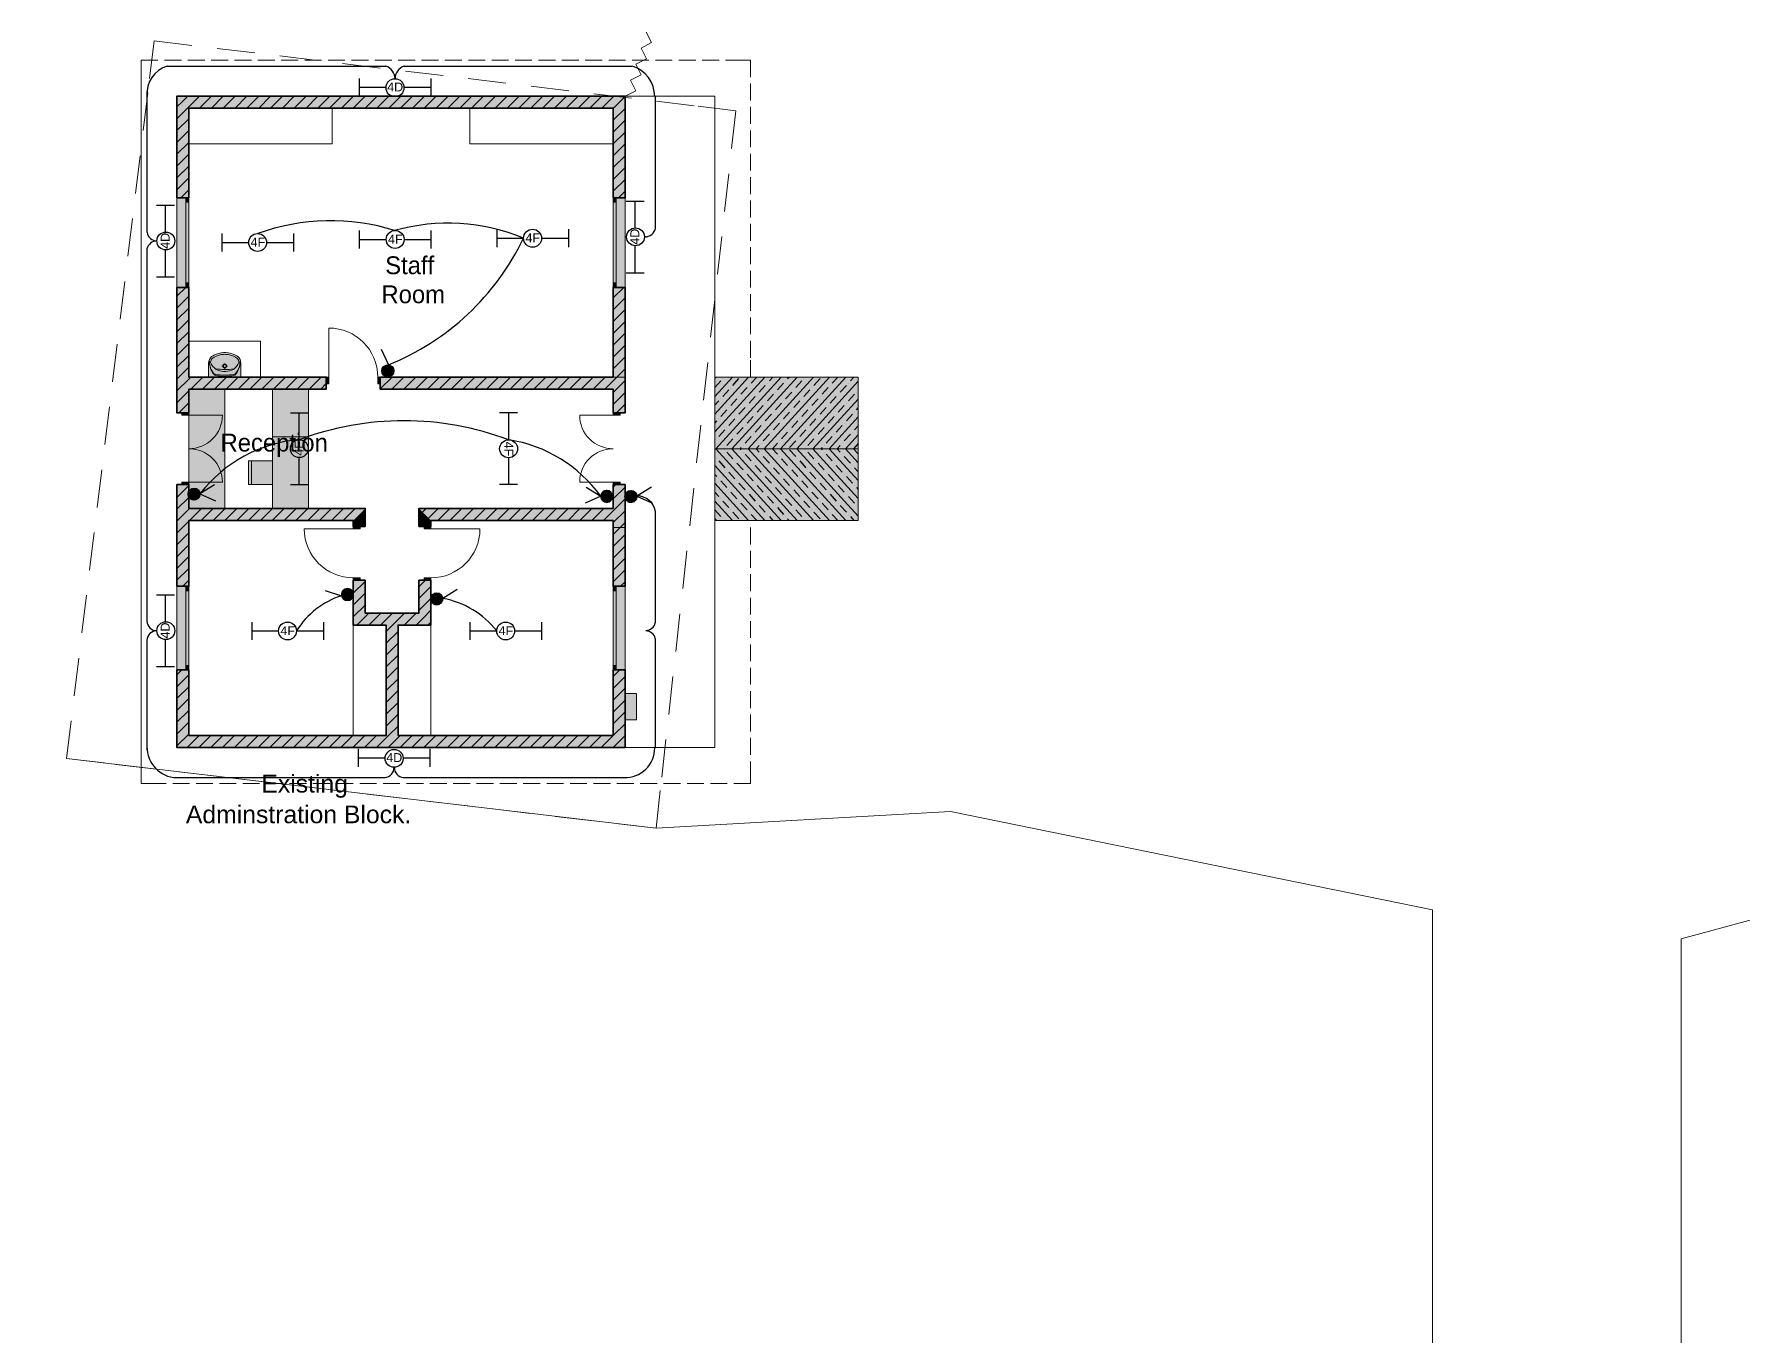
# Model space of a CAD drawing. Header units: millimetres. Extents: x -434067 to 834715, y -524312 to 693139.
# Drawn here: x 166384 to 194972, y 62244 to 84019 of the extents above; entities that cross this region are included whole.
import ezdxf

# ---------------------------------------------------------------- set-up
doc = ezdxf.new("R2010")
doc.units = ezdxf.units.MM
doc.layers.get('0').update_dxf_attribs({"color": 120})
doc.layers.add('lights', color=1, linetype='Continuous')
doc.layers.add('PDF_2D Drafting - General', color=7, linetype='Continuous')
doc.layers.add('PDF_Interior$-$Furniture$', color=7, linetype='Continuous', true_color=0x6a6a6a)
doc.layers.add('PDF_Structural - Bearing', color=7, linetype='Continuous', true_color=0xffffff)
doc.styles.add('PDF Agency FB', font='AGENCYR.TTF')
doc.styles.add('PDF Arial-BoldMT', font='arial.ttf')
doc.styles.get("Standard").update_dxf_attribs({"font": 'arial.ttf'})

# ---------------------------------------------------------------- blocks, each defined once
blk = doc.blocks.new('4feet')
at = {"layer": 'lights'}
for p, q in [((-599, 151), (-599, -149)), ((-599, 1), (-149, 1)), ((151, 1), (601, 1)), ((601, 151), (601, -149))]:
    blk.add_line(p, q, dxfattribs=at)
blk.add_circle((1, 1), 150, dxfattribs=at)
at = {"layer": 'lights', "insert": (-118, 81), "char_height": 150, "attachment_point": 1}
blk.add_mtext_dynamic_manual_height_columns('4F', width=300, gutter_width=12.5, heights=[0], dxfattribs=at)
blk = doc.blocks.new('4security')
at = {"layer": 'lights'}
for p, q in [((-601, 157), (-601, -143)), ((-601, 7), (-150, 7)), ((150, 7), (600, 7)), ((600, 157), (600, -143))]:
    blk.add_line(p, q, dxfattribs=at)
blk.add_circle((0, 0), 150, dxfattribs=at)
at = {"layer": 'lights', "insert": (-131, 87), "char_height": 150, "attachment_point": 1}
blk.add_mtext_dynamic_manual_height_columns('4D', width=150, gutter_width=12.5, heights=[0], dxfattribs=at)
blk = doc.blocks.new('4sec')
at = {"layer": 'lights'}
blk.add_blockref('4security', (8, -3), dxfattribs=at)
blk = doc.blocks.new('1G1W')
h = blk.add_hatch()
h.set_pattern_fill('ANGLE', color=256)
h.set_pattern_definition([(0, (-2135.7975, -2014.7485), (0, 6.985), [5.08, -1.905]), (90, (-2135.7975, -2014.7485), (-6.985, 4e-16), [5.08, -1.905])])
h.paths.add_polyline_path([(100, 0, 1), (-100, 0, 1)])
blk.add_line((-154, 344), (-4, 100))
blk.add_circle((0, 0), 100)
blk = doc.blocks.new('IG2W')
h = blk.add_hatch()
h.set_pattern_fill('ANGLE', color=256)
h.set_pattern_definition([(0, (-684743.957, -701055.27), (0, 6.985), [5.08, -1.905]), (90, (-684743.957, -701055.27), (-6.985, 4e-16), [5.08, -1.905])])
h.paths.add_polyline_path([(-100, 0, 1), (100, 0, 1)])
for p, q in [((-154, 344), (-4, 100)), ((-4, 100), (114, 359))]:
    blk.add_line(p, q)
blk.add_circle((0, 0), 100)

msp = doc.modelspace()

# ---------------------------------------------------------------- hatches: boundary and pattern name
at = {"layer": 'PDF_Interior$-$Furniture$', "true_color": 0xffffff, "transparency": 33554559}
msp.add_hatch(color=7, dxfattribs=at).paths.add_polyline_path([(169302, 78512), (169302, 78283), (169842, 78283), (169842, 78512), (169842, 78528), (169840, 78544), (169836, 78560), (169830, 78575), (169822, 78589), (169813, 78602), (169803, 78614), (169791, 78625), (169773, 78637), (169755, 78648), (169735, 78657), (169716, 78665), (169696, 78672), (169675, 78678), (169654, 78683), (169633, 78688), (169612, 78690), (169591, 78693), (169572, 78694), (169553, 78693), (169532, 78691), (169511, 78688), (169490, 78683), (169469, 78678), (169451, 78673), (169428, 78665), (169409, 78657), (169389, 78648), (169371, 78637), (169353, 78625), (169341, 78614), (169331, 78602), (169322, 78589), (169314, 78575), (169308, 78560), (169304, 78544), (169302, 78528), (169302, 78520)])
at = {"layer": 'PDF_Structural - Bearing', "transparency": 33554559}
for color, points in [(7, [(168772, 82983), (168972, 82783), (168972, 81283), (168922, 81283), (168772, 81283)]), (7, [(176071, 82783), (176271, 82983), (176271, 81283), (176121, 81283), (176071, 81283)]), (256, [(168972, 81283), (168972, 79783), (168922, 79783), (168772, 79783), (168772, 81283), (168922, 81283)]), (256, [(176071, 81283), (176121, 81283), (176271, 81283), (176271, 79783), (176121, 79783), (176071, 79783)]), (7, [(168772, 79783), (168922, 79783), (168972, 79783), (168972, 77684), (168857, 77684), (168772, 77684)]), (7, [(176121, 79783), (176271, 79783), (176271, 77684), (176186, 77684), (176071, 77684), (176071, 79783)]), (7, [(168972, 78283), (171272, 78283), (171272, 78169), (171272, 78083), (168972, 78083)]), (7, [(172172, 78169), (172172, 78283), (176071, 78283), (176071, 78083), (172172, 78083)]), (7, [(168772, 74784), (168772, 76484), (168857, 76484), (168972, 76484), (168972, 74784), (168922, 74784)]), (7, [(176071, 74784), (176071, 76484), (176186, 76484), (176271, 76484), (176271, 74784), (176121, 74784)]), (7, [(171922, 76084), (171922, 75784), (171837, 75784), (171722, 75784), (171722, 75884)]), (7, [(173022, 75884), (173022, 75783), (172907, 75783), (172822, 75783), (172822, 76084)]), (256, [(168972, 74784), (168972, 73384), (168922, 73384), (168772, 73384), (168772, 74784), (168922, 74784)]), (7, [(171837, 74884), (171922, 74884), (171922, 74334), (171722, 74134), (171722, 74884)]), (7, [(172822, 74334), (172822, 74883), (172907, 74883), (173022, 74883), (173022, 74134)]), (256, [(176071, 74784), (176121, 74784), (176271, 74784), (176271, 73384), (176121, 73384), (176071, 73384)]), (7, [(168922, 73384), (168972, 73384), (168972, 72284), (168772, 72084), (168772, 73384)]), (7, [(176071, 72284), (176071, 73384), (176121, 73384), (176271, 73384), (176271, 72084)])]:
    msp.add_hatch(color=color, dxfattribs=at).paths.add_polyline_path(points)

# ---------------------------------------------------------------- linework, layer by layer
at = {"layer": 'lights'}
for p, q in [((168610, 83485), (172270, 83485)), ((172572, 83485), (176386, 83485)), ((168271, 83061), (168271, 80704)), ((176777, 80761), (176777, 82983)), ((168271, 80426), (168271, 74183)), ((176777, 74171), (176777, 76046)), ((168271, 73894), (168271, 72045)), ((176777, 72084), (176777, 73909)), ((168271, 71742), (168271, 71742)), ((168714, 71582), (172258, 71582)), ((172558, 71582), (176285, 71582)), ((176777, 70736), (176777, 70736))]:
    msp.add_line(p, q, dxfattribs=at)
for centre, radius, start, end in [((168753, 83023), 483, 107.153, 184.0091), ((172196, 83272), 225, 360, 70.9306), ((172646, 83272), 225, 109.0694, 180), ((176235, 82975), 532, 360, 73.4197), ((168439, 80729), 169, 188.396, 269.4782), ((171345, 77325), 3573, 72.5714, 109.9371), ((173305, 77511), 3345, 67.7203, 105.4257), ((176596, 80816), 189, 270, 348.6548), ((176596, 80439), 189, 74.9283, 90), ((168441, 80385), 175, 91.2318, 166.4994), ((170706, 82467), 4292, 291.9407, 334.3033), ((172568, 72580), 4972, 69.3393, 110.5848), ((171018, 74896), 2348, 94.842, 142.2377), ((173966, 74921), 2339, 35.8079, 81.2229), ((176472, 75983), 311, 9.3132, 90), ((171943, 73317), 1372, 107.6669, 148.4264), ((172955, 73114), 1488, 38.2663, 79.7066), ((168439, 74209), 171, 182.9393, 270), ((176616, 74207), 164, 271.2572, 347.4271), ((168439, 73868), 171, 90, 177.0607), ((176616, 73873), 164, 12.5565, 88.7857), ((168801, 72108), 533, 175.7971, 260.5314), ((176271, 72077), 495, 268.4227, 360), ((172231, 71755), 175, 276.6015, 360), ((172584, 71755), 175, 180, 263.3985)]:
    msp.add_arc(centre, radius, start, end, dxfattribs=at)
at = {"layer": 'PDF_2D Drafting - General', "color": 6, "lineweight": 20}
msp.add_lwpolyline([(176271, 82983), (176449, 83073), (176360, 83251), (176538, 83341), (176448, 83519), (176627, 83609), (176537, 83787), (176715, 83877), (176625, 84055)], dxfattribs=at)
at = {"layer": 'PDF_2D Drafting - General', "color": 20, "lineweight": 20, "true_color": 0xfd4435}
for points in [[(168316, 83276), (168393, 83907), (169024, 83831)], [(169444, 83780), (170074, 83704)], [(170494, 83654), (171125, 83578)], [(171545, 83527), (172175, 83452)], [(172596, 83401), (173226, 83325)], [(173646, 83275), (174277, 83199)], [(168210, 82405), (168287, 83036)], [(174697, 83148), (175327, 83072)], [(175748, 83022), (176378, 82946)], [(176798, 82896), (177429, 82820)], [(177492, 82812), (178123, 82736), (178053, 82105)], [(168081, 81355), (168158, 81985)], [(178006, 81685), (177936, 81053)], [(167953, 80305), (168030, 80935)], [(177889, 80633), (177819, 80002)], [(167825, 79254), (167902, 79884)], [(177772, 79581), (177702, 78950)], [(167696, 78204), (167773, 78834)], [(177655, 78529), (177585, 77898)], [(167568, 77153), (167645, 77783)], [(177539, 77477), (177468, 76847)], [(167440, 76103), (167517, 76733)], [(177422, 76426), (177352, 75795)], [(167311, 75053), (167388, 75683)], [(177305, 75374), (177235, 74743)], [(167183, 74002), (167260, 74632)], [(177188, 74322), (177118, 73691)], [(167055, 72952), (167132, 73582)], [(177071, 73271), (177001, 72639)], [(167557, 71827), (166926, 71901), (167003, 72531)], [(176954, 72219), (176884, 71588)], [(168382, 71729), (167752, 71804)], [(169433, 71605), (168802, 71679)], [(170484, 71481), (169853, 71555)], [(171535, 71356), (170904, 71431)], [(172586, 71232), (171955, 71306)], [(176860, 71366), (176789, 70735), (176159, 70809)], [(173637, 71108), (173006, 71182)], [(174688, 70983), (174057, 71058)], [(175738, 70859), (175108, 70933)]]:
    msp.add_lwpolyline(points, dxfattribs=at)
at = {"layer": 'PDF_2D Drafting - General', "color": 8, "lineweight": 15, "true_color": 0x7f7f7f}
for points in [[(168592, 71484), (168454, 71484), (168172, 71484), (168172, 83583), (168454, 83583)], [(168563, 83583), (168846, 83583)], [(168955, 83583), (169237, 83583)], [(169346, 83583), (169628, 83583)], [(169737, 83583), (170019, 83583)], [(170128, 83583), (170410, 83583)], [(170519, 83583), (170801, 83583)], [(170910, 83583), (171193, 83583)], [(171302, 83583), (171584, 83583)], [(171693, 83583), (171975, 83583)], [(172084, 83583), (172366, 83583)], [(172475, 83583), (172757, 83583)], [(172866, 83583), (173149, 83583)], [(173257, 83583), (173540, 83583)], [(173649, 83583), (173931, 83583)], [(174040, 83583), (174322, 83583)], [(174431, 83583), (174713, 83583)], [(174822, 83583), (175104, 83583)], [(175213, 83583), (175496, 83583)], [(175605, 83583), (175887, 83583)], [(175996, 83583), (176278, 83583)], [(176387, 83583), (176669, 83583)], [(176778, 83583), (177060, 83583)], [(177169, 83583), (177452, 83583)], [(177560, 83583), (177843, 83583)], [(177952, 83583), (178089, 83583), (178371, 83583), (178371, 83301)], [(176271, 82983), (177771, 82983), (177771, 72084), (176271, 72084)], [(178371, 83192), (178371, 82910)], [(168972, 82183), (171372, 82183), (171372, 82783)], [(176071, 82183), (173672, 82183), (173672, 82783)], [(178371, 82801), (178371, 82518)], [(178371, 82409), (178371, 82127)], [(178371, 82018), (178371, 81736)], [(178371, 81627), (178371, 81345)], [(178371, 81236), (178371, 80954)], [(178371, 80845), (178371, 80563)], [(178371, 80453), (178371, 80171)], [(178371, 80062), (178371, 79780)], [(178371, 79671), (178371, 79389)], [(178371, 79280), (178371, 78998)], [(168972, 78285), (168972, 78885), (170172, 78885), (170172, 78285)], [(178371, 78889), (178371, 78607)], [(178371, 78566), (178371, 78283)], [(176071, 78283), (176271, 78283)], [(177771, 75884), (180171, 75884), (180171, 77084), (177771, 77084)], [(176071, 75766), (176271, 75766)], [(178371, 75766), (178371, 75484)], [(178371, 75375), (178371, 75092)], [(178371, 74983), (178371, 74701)], [(178371, 74592), (178371, 74310)], [(171722, 74134), (171722, 72284)], [(173022, 74134), (173022, 72284)], [(178371, 74201), (178371, 73919)], [(178371, 73810), (178371, 73528)], [(178371, 73419), (178371, 73137)], [(176271, 72988), (176459, 72988), (176459, 72551), (176271, 72551)], [(178371, 73028), (178371, 72745)], [(178371, 72636), (178371, 72354)], [(178371, 72245), (178371, 71963)], [(189781, 45424), (189781, 69372), (181718, 71013), (176789, 70735), (166926, 71901)], [(178371, 71854), (178371, 71767), (178371, 71484), (178089, 71484)], [(168983, 71484), (168701, 71484)], [(169374, 71484), (169092, 71484)], [(169765, 71484), (169483, 71484)], [(170156, 71484), (169874, 71484)], [(170547, 71484), (170265, 71484)], [(170939, 71484), (170656, 71484)], [(171330, 71484), (171048, 71484)], [(171721, 71484), (171439, 71484)], [(172112, 71484), (171830, 71484)], [(172503, 71484), (172221, 71484)], [(172895, 71484), (172612, 71484)], [(173286, 71484), (173004, 71484)], [(173677, 71484), (173395, 71484)], [(174068, 71484), (173786, 71484)], [(174459, 71484), (174177, 71484)], [(174850, 71484), (174568, 71484)], [(175242, 71484), (174959, 71484)], [(175633, 71484), (175351, 71484)], [(176024, 71484), (175742, 71484)], [(176415, 71484), (176133, 71484)], [(176806, 71484), (176524, 71484)], [(177198, 71484), (176915, 71484)], [(177589, 71484), (177307, 71484)], [(177980, 71484), (177698, 71484)], [(140718, 41467), (141675, 41467), (140718, 41467), (187917, 41467), (142510, 41467), (187917, 41467), (189781, 45424), (193940, 45424), (194944, 41467), (243979, 41467), (194944, 41467), (193940, 45424), (189781, 45424), (187917, 41467), (189781, 45424), (193940, 45424), (193940, 68887), (199602, 70417), (207805, 70000)]]:
    msp.add_lwpolyline(points, dxfattribs=at)
at = {"layer": 'PDF_2D Drafting - General', "lineweight": 25}
for points in [[(177771, 77364), (178609, 78283)], [(177771, 77662), (178338, 78283)], [(177771, 77960), (178066, 78283)], [(177771, 78257), (177795, 78283)], [(177771, 78108), (177871, 78219)], [(178880, 78283), (177787, 77084), (178880, 75884)], [(177905, 78256), (177905, 78256)], [(177905, 77958), (178007, 78070)], [(178041, 78107), (178041, 78107)], [(179151, 78283), (178058, 77084), (179151, 75884)], [(178075, 78144), (178176, 78256)], [(178210, 77995), (178312, 78107)], [(179422, 78283), (178329, 77084), (179422, 75884)], [(178346, 78144), (178346, 78144)], [(178380, 78181), (178473, 78283)], [(178515, 78032), (178617, 78144)], [(179693, 78283), (178600, 77084), (179693, 75884)], [(178651, 78181), (178651, 78181)], [(178685, 78219), (178744, 78283)], [(178821, 78070), (178922, 78181)], [(179965, 78283), (178872, 77084), (179965, 75884)], [(178956, 78219), (178956, 78219)], [(178990, 78256), (179015, 78283)], [(179092, 78070), (179092, 78070)], [(179126, 78107), (179227, 78219)], [(180171, 78212), (179143, 77084), (180171, 75955)], [(179261, 78256), (179261, 78256)], [(179261, 77958), (179363, 78070)], [(179397, 78107), (179397, 78107)], [(179431, 78144), (179533, 78256)], [(179566, 77995), (179668, 78107)], [(179702, 78144), (179702, 78144)], [(179736, 78181), (179829, 78283)], [(179872, 78032), (179973, 78144)], [(180007, 78181), (180007, 78181)], [(180041, 78219), (180100, 78283)], [(177771, 77811), (177838, 77883)], [(177871, 77921), (177871, 77921)], [(178007, 77772), (178007, 77772)], [(178041, 77809), (178143, 77921)], [(178176, 77958), (178176, 77958)], [(178176, 77660), (178278, 77772)], [(178312, 77809), (178312, 77809)], [(178346, 77846), (178448, 77958)], [(178482, 77995), (178482, 77995)], [(178482, 77697), (178583, 77809)], [(178617, 77846), (178617, 77846)], [(178651, 77883), (178753, 77995)], [(178787, 78032), (178787, 78032)], [(178787, 77735), (178888, 77846)], [(178922, 77883), (178922, 77883)], [(178956, 77921), (179058, 78032)], [(179092, 77772), (179193, 77883)], [(179227, 77921), (179227, 77921)], [(179363, 77772), (179363, 77772)], [(179397, 77809), (179499, 77921)], [(180171, 77915), (179414, 77084), (180171, 76253)], [(179533, 77958), (179533, 77958)], [(179533, 77660), (179634, 77772)], [(179668, 77809), (179668, 77809)], [(179702, 77846), (179804, 77958)], [(179838, 77995), (179838, 77995)], [(179838, 77697), (179939, 77809)], [(179973, 77846), (179973, 77846)], [(180007, 77883), (180109, 77995)], [(180143, 78032), (180143, 78032)], [(180143, 77735), (180171, 77766)], [(177771, 77513), (177804, 77549)], [(177838, 77586), (177838, 77586)], [(177871, 77623), (177973, 77735)], [(178007, 77474), (178109, 77586)], [(178143, 77623), (178143, 77623)], [(178312, 77511), (178414, 77623)], [(178448, 77660), (178448, 77660)], [(178583, 77511), (178583, 77511)], [(178617, 77549), (178719, 77660)], [(178753, 77697), (178753, 77697)], [(178753, 77400), (178854, 77511)], [(178888, 77549), (178888, 77549)], [(178922, 77586), (179024, 77697)], [(179058, 77735), (179058, 77735)], [(179058, 77437), (179160, 77549)], [(179193, 77586), (179193, 77586)], [(179227, 77623), (179329, 77735)], [(179363, 77474), (179465, 77586)], [(179499, 77623), (179499, 77623)], [(179668, 77511), (179770, 77623)], [(180171, 77617), (179685, 77084), (180171, 76550)], [(179804, 77660), (179804, 77660)], [(179939, 77511), (179939, 77511)], [(179973, 77549), (180075, 77660)], [(180109, 77697), (180109, 77697)], [(177804, 77251), (177804, 77251)], [(177838, 77288), (177939, 77400)], [(177973, 77437), (177973, 77437)], [(177973, 77139), (178075, 77251)], [(178109, 77288), (178109, 77288)], [(178143, 77325), (178244, 77437)], [(178278, 77474), (178278, 77474)], [(178278, 77176), (178380, 77288)], [(178414, 77325), (178414, 77325)], [(178448, 77363), (178549, 77474)], [(178583, 77214), (178685, 77325)], [(178719, 77363), (178719, 77363)], [(178854, 77214), (178854, 77214)], [(178888, 77251), (178990, 77363)], [(179024, 77400), (179024, 77400)], [(179024, 77102), (179126, 77214)], [(179160, 77251), (179160, 77251)], [(179193, 77288), (179295, 77400)], [(179329, 77437), (179329, 77437)], [(179329, 77139), (179431, 77251)], [(179465, 77288), (179465, 77288)], [(179499, 77325), (179600, 77437)], [(179634, 77474), (179634, 77474)], [(179634, 77176), (179736, 77288)], [(179770, 77325), (179770, 77325)], [(179804, 77363), (179905, 77474)], [(179939, 77214), (180041, 77325)], [(180171, 77319), (179957, 77084), (180171, 76848)], [(180075, 77363), (180075, 77363)], [(180109, 77400), (180171, 77468)], [(177804, 76916), (177804, 76916)], [(177939, 77102), (177939, 77102)], [(177939, 77065), (177939, 77065)], [(177973, 77028), (178075, 76916)], [(178210, 77102), (178194, 77084), (178210, 77065)], [(178244, 77139), (178244, 77139)], [(178244, 77028), (178244, 77028)], [(178278, 76991), (178380, 76879)], [(178515, 77139), (178465, 77084), (178515, 77028)], [(178549, 77176), (178549, 77176)], [(178549, 76991), (178549, 76991)], [(178583, 76954), (178685, 76842)], [(178821, 77176), (178736, 77084), (178821, 76991)], [(178854, 76954), (178854, 76954)], [(178888, 76916), (178990, 76805)], [(179024, 77065), (179126, 76954)], [(179160, 76916), (179160, 76916)], [(179295, 77102), (179295, 77102)], [(179295, 77065), (179295, 77065)], [(179329, 77028), (179431, 76916)], [(179566, 77102), (179550, 77084), (179566, 77065)], [(179600, 77139), (179600, 77139)], [(179600, 77028), (179600, 77028)], [(179634, 76991), (179736, 76879)], [(179872, 77139), (179821, 77084), (179872, 77028)], [(179905, 77176), (179905, 77176)], [(179905, 76991), (179905, 76991)], [(179939, 76954), (180041, 76842)], [(180171, 77170), (180092, 77084), (180171, 76997)], [(177771, 76803), (178609, 75884)], [(177771, 76654), (177804, 76619)], [(177838, 76879), (177939, 76767)], [(177973, 76730), (177973, 76730)], [(178007, 76693), (178109, 76581)], [(178109, 76879), (178109, 76879)], [(178143, 76842), (178244, 76730)], [(178278, 76693), (178278, 76693)], [(178312, 76656), (178414, 76544)], [(178414, 76842), (178414, 76842)], [(178448, 76805), (178549, 76693)], [(178583, 76656), (178583, 76656)], [(178617, 76619), (178719, 76507)], [(178719, 76805), (178719, 76805)], [(178753, 76767), (178854, 76656)], [(178888, 76619), (178888, 76619)], [(179024, 76767), (179024, 76767)], [(179058, 76730), (179160, 76619)], [(179193, 76879), (179295, 76767)], [(179329, 76730), (179329, 76730)], [(179363, 76693), (179465, 76581)], [(179465, 76879), (179465, 76879)], [(179499, 76842), (179600, 76730)], [(179634, 76693), (179634, 76693)], [(179668, 76656), (179770, 76544)], [(179770, 76842), (179770, 76842)], [(179804, 76805), (179905, 76693)], [(179939, 76656), (179939, 76656)], [(179973, 76619), (180075, 76507)], [(180075, 76805), (180075, 76805)], [(180109, 76767), (180171, 76699)], [(177771, 76505), (178338, 75884)], [(177771, 76357), (177838, 76284)], [(177838, 76581), (177838, 76581)], [(177871, 76544), (177973, 76433)], [(178007, 76395), (178007, 76395)], [(178041, 76358), (178143, 76247)], [(178143, 76544), (178143, 76544)], [(178176, 76507), (178278, 76395)], [(178312, 76358), (178312, 76358)], [(178448, 76507), (178448, 76507)], [(178482, 76470), (178583, 76358)], [(178753, 76470), (178753, 76470)], [(178787, 76433), (178888, 76321)], [(178922, 76581), (179024, 76470)], [(179058, 76433), (179058, 76433)], [(179092, 76395), (179193, 76284)], [(179193, 76581), (179193, 76581)], [(179227, 76544), (179329, 76433)], [(179363, 76395), (179363, 76395)], [(179397, 76358), (179499, 76247)], [(179499, 76544), (179499, 76544)], [(179533, 76507), (179634, 76395)], [(179668, 76358), (179668, 76358)], [(179804, 76507), (179804, 76507)], [(179838, 76470), (179939, 76358)], [(180109, 76470), (180109, 76470)], [(180143, 76433), (180171, 76402)], [(177771, 76208), (178066, 75884)], [(177771, 76059), (177871, 75949)], [(177871, 76247), (177871, 76247)], [(177905, 76209), (178007, 76098)], [(178041, 76060), (178041, 76060)], [(178176, 76209), (178176, 76209)], [(178210, 76172), (178312, 76060)], [(178346, 76321), (178448, 76209)], [(178482, 76172), (178482, 76172)], [(178515, 76135), (178617, 76023)], [(178617, 76321), (178617, 76321)], [(178651, 76284), (178753, 76172)], [(178787, 76135), (178787, 76135)], [(178821, 76098), (178922, 75986)], [(178922, 76284), (178922, 76284)], [(178956, 76247), (179058, 76135)], [(179092, 76098), (179092, 76098)], [(179126, 76060), (179227, 75949)], [(179227, 76247), (179227, 76247)], [(179261, 76209), (179363, 76098)], [(179397, 76060), (179397, 76060)], [(179533, 76209), (179533, 76209)], [(179566, 76172), (179668, 76060)], [(179702, 76321), (179804, 76209)], [(179838, 76172), (179838, 76172)], [(179872, 76135), (179973, 76023)], [(179973, 76321), (179973, 76321)], [(180007, 76284), (180109, 76172)], [(180143, 76135), (180143, 76135)], [(177771, 75910), (177795, 75884)], [(177905, 75912), (177905, 75912)], [(178075, 76023), (178176, 75912)], [(178346, 76023), (178346, 76023)], [(178380, 75986), (178473, 75884)], [(178651, 75986), (178651, 75986)], [(178685, 75949), (178744, 75884)], [(178956, 75949), (178956, 75949)], [(178990, 75912), (179015, 75884)], [(179261, 75912), (179261, 75912)], [(179431, 76023), (179533, 75912)], [(179702, 76023), (179702, 76023)], [(179736, 75986), (179829, 75884)], [(180007, 75986), (180007, 75986)], [(180041, 75949), (180100, 75884)]]:
    msp.add_lwpolyline(points, dxfattribs=at)
at = {"layer": 'PDF_2D Drafting - General', "color": 8, "lineweight": 15, "true_color": 0x7f7f7f}
for points in [[(177771, 77084), (177771, 78283), (180171, 78283), (180171, 77084)], [(177771, 77084), (180171, 77084), (180171, 75884), (177771, 75884)], [(176459, 72988), (176271, 72988), (176271, 72551), (176459, 72551)]]:
    msp.add_lwpolyline(points, close=True, dxfattribs=at)
at = {"layer": 'PDF_2D Drafting - General', "color": 7, "lineweight": 0, "true_color": 0xffffff, "transparency": 33554559}
for points in [[(177771, 77084), (177771, 78283), (180171, 77084), (180171, 78283)], [(177771, 77084), (180171, 77084), (177771, 75884), (180171, 75884)]]:
    msp.add_solid(points, dxfattribs=at)
at = {"layer": 'PDF_2D Drafting - General', "lineweight": 0, "transparency": 33554559}
msp.add_solid([(176459, 72551), (176271, 72551), (176459, 72988), (176271, 72988)], dxfattribs=at)
at = {"layer": 'PDF_Interior$-$Furniture$', "lineweight": 20}
for points in [[(169842, 78518, 0.227537), (169791, 78625, 0.049885), (169755, 78648, 0.097127), (169591, 78693, 0.018849), (169572, 78694, 0.018847), (169553, 78693, 0.09676), (169389, 78648, 0.048354), (169353, 78625, 0.226638), (169302, 78518)], [(169809, 78532, 0.217598), (169781, 78593, 0.128677), (169646, 78655, 0.060152), (169572, 78663, 0.060277), (169498, 78655, 0.128677), (169363, 78593, 0.218965), (169335, 78532)], [(169577, 78294, 0.055958), (169727, 78311, 0.170229), (169751, 78327, 0.173416), (169828, 78543, -0.182209), (169752, 78341, -0.179069), (169724, 78327, -0.033275), (169572, 78316, -0.03339), (169420, 78327, -0.183295), (169392, 78341, -0.182998), (169316, 78541, 0.173587), (169393, 78326, 0.167209), (169418, 78311, 0.055574), (169566, 78294)], [(169335, 78526, 0.157094), (169429, 78412, 0.136876), (169553, 78378, 0.018218), (169572, 78378, 0.018219), (169591, 78378, 0.13647), (169716, 78412, 0.157094), (169809, 78526)], [(169421, 78421, 0.039019), (169572, 78409, 0.039119), (169723, 78421)]]:
    msp.add_lwpolyline(points, format="xyb", dxfattribs=at)
for points in [[(169302, 78512), (169302, 78283), (169842, 78283), (169842, 78512)], [(169555, 78467), (169526, 78467)], [(169572, 78483), (169572, 78512)], [(169572, 78421), (169572, 78450)], [(169617, 78467), (169589, 78467)], [(169657, 78283), (169487, 78283)]]:
    msp.add_lwpolyline(points, dxfattribs=at)
at = {"layer": 'PDF_Interior$-$Furniture$', "color": 104, "lineweight": 20, "true_color": 0x029e21}
for points in [[(168972, 76084), (168972, 78083), (169572, 78083), (169572, 76084)], [(170372, 77284), (170372, 78083), (170972, 78083), (170972, 77284)], [(170372, 76084), (170372, 77284), (170972, 77284), (170972, 76084)], [(170372, 76884), (170372, 76484), (169972, 76484), (169972, 76884)]]:
    msp.add_lwpolyline(points, close=True, dxfattribs=at)
msp.add_lwpolyline([(170022, 76884), (170022, 76484)], dxfattribs=at)
at = {"layer": 'PDF_Interior$-$Furniture$', "lineweight": 20}
for radius in [34.8, 25.1]:
    msp.add_circle((169572, 78467), radius, dxfattribs=at)
for points in [[(169302, 78512), (169302, 78514), (169302, 78516), (169302, 78518)], [(169316, 78543), (169316, 78544), (169316, 78546), (169316, 78547)], [(169316, 78541), (169316, 78543), (169316, 78545), (169316, 78547)], [(169335, 78526), (169335, 78528), (169335, 78530), (169335, 78532)], [(169809, 78532), (169809, 78530), (169809, 78528), (169809, 78526)], [(169828, 78547), (169828, 78545), (169828, 78543), (169828, 78541)], [(169828, 78547), (169828, 78546), (169828, 78545), (169828, 78543)], [(169842, 78518), (169842, 78516), (169842, 78514), (169842, 78512)], [(169572, 78294), (169570, 78294), (169568, 78294), (169566, 78294)], [(169577, 78294), (169575, 78294), (169574, 78294), (169572, 78294)]]:
    msp.add_open_spline(points, degree=3, dxfattribs=at)
at = {"layer": 'PDF_Interior$-$Furniture$', "color": 7, "lineweight": 0, "true_color": 0xffffff, "transparency": 33554559}
for points in [[(168972, 76084), (168972, 78083), (169572, 76084), (169572, 78083)], [(170372, 77284), (170372, 78083), (170972, 77284), (170972, 78083)], [(170372, 76084), (170372, 77284), (170972, 76084), (170972, 77284)], [(170372, 76884), (170372, 76484), (169972, 76884), (169972, 76484)]]:
    msp.add_solid(points, dxfattribs=at)
at = {"layer": 'PDF_Structural - Bearing', "lineweight": 0}
for points in [[(169152, 82983), (168962, 82793), (168772, 82603)], [(168954, 82983), (168863, 82892), (168772, 82801)], [(169350, 82983), (169150, 82783)], [(169548, 82983), (169348, 82783)], [(169746, 82983), (169546, 82783)], [(169944, 82983), (169744, 82783)], [(170142, 82983), (169942, 82783)], [(170340, 82983), (170140, 82783)], [(170538, 82983), (170338, 82783)], [(170736, 82983), (170536, 82783)], [(170934, 82983), (170734, 82783)], [(171132, 82983), (170932, 82783)], [(171330, 82983), (171130, 82783)], [(171527, 82983), (171327, 82783)], [(171725, 82983), (171525, 82783)], [(171923, 82983), (171723, 82783)], [(172121, 82983), (171921, 82783)], [(172319, 82983), (172119, 82783)], [(172517, 82983), (172317, 82783)], [(172715, 82983), (172515, 82783)], [(172913, 82983), (172713, 82783)], [(173111, 82983), (172911, 82783)], [(173309, 82983), (173109, 82783)], [(173507, 82983), (173307, 82783)], [(173705, 82983), (173505, 82783)], [(173903, 82983), (173703, 82783)], [(174101, 82983), (173901, 82783)], [(174299, 82983), (174099, 82783)], [(174497, 82983), (174297, 82783)], [(174695, 82983), (174495, 82783)], [(174893, 82983), (174693, 82783)], [(175091, 82983), (174891, 82783)], [(175289, 82983), (175089, 82783)], [(175487, 82983), (175287, 82783)], [(175685, 82983), (175485, 82783)], [(175883, 82983), (175683, 82783)], [(176081, 82983), (175881, 82783)], [(176271, 82976), (176071, 82776)], [(176271, 82778), (176071, 82578)], [(168972, 82605), (168772, 82405)], [(168972, 82407), (168772, 82207)], [(176271, 82580), (176071, 82380)], [(176271, 82382), (176071, 82182)], [(168972, 82209), (168772, 82009)], [(176271, 82184), (176071, 81984)], [(168972, 82011), (168772, 81811)], [(168972, 81813), (168772, 81613)], [(176271, 81986), (176071, 81786)], [(176271, 81788), (176071, 81588)], [(168972, 81615), (168772, 81415)], [(176271, 81590), (176071, 81390)], [(168972, 81417), (168838, 81283)], [(176271, 81392), (176163, 81283)], [(168922, 79783), (168772, 79634)], [(176247, 79783), (176071, 79608)], [(168972, 79636), (168772, 79436)], [(176271, 79610), (176071, 79410)], [(168972, 79438), (168772, 79238)], [(168972, 79240), (168772, 79040)], [(176271, 79412), (176071, 79212)], [(176271, 79214), (176071, 79014)], [(168972, 79042), (168772, 78842)], [(176271, 79016), (176071, 78816)], [(168972, 78844), (168772, 78644)], [(168972, 78646), (168772, 78446)], [(176271, 78818), (176071, 78618)], [(176271, 78620), (176071, 78420)], [(168972, 78448), (168772, 78248)], [(176271, 78422), (176071, 78222), (175932, 78083)], [(169006, 78283), (168972, 78250), (168772, 78050)], [(168972, 78052), (168772, 77852)], [(169204, 78283), (169004, 78083)], [(169402, 78283), (169202, 78083)], [(169599, 78283), (169400, 78083)], [(169798, 78283), (169598, 78083)], [(169996, 78283), (169796, 78083)], [(170194, 78283), (169994, 78083)], [(170391, 78283), (170191, 78083)], [(170589, 78283), (170389, 78083)], [(170787, 78283), (170587, 78083)], [(170985, 78283), (170785, 78083)], [(171183, 78283), (170983, 78083)], [(171272, 78175), (171181, 78083)], [(172371, 78283), (172172, 78085)], [(172569, 78283), (172369, 78083)], [(172767, 78283), (172567, 78083)], [(172965, 78283), (172765, 78083)], [(173163, 78283), (172963, 78083)], [(173361, 78283), (173161, 78083)], [(173559, 78283), (173359, 78083)], [(173757, 78283), (173557, 78083)], [(173955, 78283), (173755, 78083)], [(174153, 78283), (173953, 78083)], [(174351, 78283), (174151, 78083)], [(174549, 78283), (174349, 78083)], [(174747, 78283), (174547, 78083)], [(174945, 78283), (174745, 78083)], [(175143, 78283), (174943, 78083)], [(175341, 78283), (175141, 78083)], [(175539, 78283), (175339, 78083)], [(175737, 78283), (175537, 78083)], [(175935, 78283), (175735, 78083)], [(176271, 78224), (176071, 78024)], [(168972, 77854), (168802, 77684)], [(176271, 78026), (176071, 77826)], [(176271, 77828), (176127, 77684)], [(168790, 76484), (168772, 76466)], [(168972, 76468), (168772, 76268)], [(176114, 76484), (176071, 76441)], [(176271, 76443), (176071, 76243)], [(168972, 76270), (168772, 76070)], [(168984, 76084), (168972, 76072), (168772, 75872)], [(169182, 76084), (168982, 75884)], [(169380, 76084), (169180, 75884)], [(169577, 76084), (169377, 75884)], [(169775, 76084), (169575, 75884)], [(169973, 76084), (169773, 75884)], [(170171, 76084), (169971, 75884)], [(170369, 76084), (170169, 75884)], [(170567, 76084), (170367, 75884)], [(170765, 76084), (170565, 75884)], [(170963, 76084), (170763, 75884)], [(171161, 76084), (170961, 75884)], [(171359, 76084), (171159, 75884)], [(171557, 76084), (171357, 75884)], [(171755, 76084), (171555, 75884)], [(171922, 76053), (171722, 75853)], [(172943, 76084), (172882, 76023), (172822, 75963)], [(173141, 76084), (172981, 75924), (172841, 75783)], [(173339, 76084), (173139, 75884)], [(173537, 76084), (173337, 75884)], [(173735, 76084), (173535, 75884)], [(173933, 76084), (173733, 75884)], [(174131, 76084), (173931, 75884)], [(174329, 76084), (174129, 75884)], [(174527, 76084), (174327, 75884)], [(174725, 76084), (174525, 75884)], [(174923, 76084), (174723, 75884)], [(175121, 76084), (174921, 75884)], [(175318, 76084), (175118, 75884)], [(175516, 76084), (175316, 75884)], [(175714, 76084), (175515, 75884)], [(175913, 76084), (175713, 75884)], [(176271, 76245), (176071, 76045), (175910, 75884)], [(176271, 76047), (176071, 75847)], [(168972, 75874), (168772, 75674)], [(171922, 75855), (171851, 75784)], [(176271, 75849), (176071, 75649)], [(168972, 75676), (168772, 75476)], [(168972, 75478), (168772, 75278)], [(176271, 75651), (176071, 75451)], [(168972, 75280), (168772, 75080)], [(176271, 75453), (176071, 75253)], [(176271, 75255), (176071, 75055)], [(168972, 75082), (168772, 74883)], [(176271, 75057), (176071, 74857)], [(168972, 74884), (168871, 74784)], [(171743, 74884), (171722, 74863)], [(171922, 74865), (171722, 74665)], [(171922, 74667), (171722, 74467)], [(172930, 74883), (172822, 74775)], [(173022, 74777), (172822, 74577)], [(176271, 74859), (176196, 74784)], [(171922, 74469), (171722, 74269)], [(171985, 74334), (171785, 74134)], [(172183, 74334), (171983, 74134)], [(172381, 74334), (172181, 74134)], [(172579, 74334), (172379, 74134)], [(172777, 74334), (172577, 74134)], [(173022, 74579), (172822, 74379)], [(173022, 74381), (172898, 74257)], [(172272, 74027), (172379, 74134)], [(172898, 74257), (172775, 74134)], [(172997, 74158), (172973, 74134)], [(173022, 74183), (172997, 74158)], [(172272, 73829), (172472, 74029)], [(172272, 73631), (172472, 73831)], [(172272, 73433), (172472, 73633)], [(168857, 73384), (168772, 73299)], [(168972, 73301), (168772, 73101)], [(172272, 73235), (172472, 73435)], [(172272, 73037), (172472, 73237)], [(176182, 73384), (176071, 73273)], [(176271, 73275), (176071, 73075)], [(168972, 73103), (168772, 72903)], [(168972, 72905), (168772, 72705)], [(172272, 72839), (172472, 73039)], [(176271, 73077), (176071, 72877)], [(168972, 72707), (168772, 72507)], [(172272, 72641), (172472, 72841)], [(172272, 72443), (172472, 72643)], [(176271, 72879), (176071, 72679)], [(176271, 72681), (176071, 72481)], [(168972, 72509), (168772, 72309)], [(172472, 72445), (172311, 72284), (172111, 72084)], [(176271, 72483), (176072, 72284), (175872, 72084)], [(168972, 72311), (168772, 72111)], [(169143, 72284), (168943, 72084)], [(169341, 72284), (169141, 72084)], [(169539, 72284), (169339, 72084)], [(169737, 72284), (169537, 72084)], [(169935, 72284), (169735, 72084)], [(170133, 72284), (169933, 72084)], [(170331, 72284), (170131, 72084)], [(170529, 72284), (170329, 72084)], [(170727, 72284), (170527, 72084)], [(170925, 72284), (170725, 72084)], [(171123, 72284), (170923, 72084)], [(171321, 72284), (171121, 72084)], [(171519, 72284), (171319, 72084)], [(171717, 72284), (171517, 72084)], [(171915, 72284), (171715, 72084)], [(172113, 72284), (171913, 72084)], [(172509, 72284), (172309, 72084)], [(172707, 72284), (172507, 72084)], [(172905, 72284), (172705, 72084)], [(173103, 72284), (172903, 72084)], [(173301, 72284), (173101, 72084)], [(173499, 72284), (173299, 72084)], [(173697, 72284), (173497, 72084)], [(173895, 72284), (173695, 72084)], [(174093, 72284), (173893, 72084)], [(174291, 72284), (174091, 72084)], [(174488, 72284), (174288, 72084)], [(174686, 72284), (174486, 72084)], [(174884, 72284), (174684, 72084)], [(175082, 72284), (174882, 72084)], [(175280, 72284), (175080, 72084)], [(175478, 72284), (175278, 72084)], [(175676, 72284), (175476, 72084)], [(175874, 72284), (175674, 72084)], [(176271, 72285), (176171, 72185), (176070, 72084)], [(176271, 72087), (176270, 72086), (176268, 72084)]]:
    msp.add_lwpolyline(points, dxfattribs=at)
at = {"layer": 'PDF_Structural - Bearing', "color": 7, "lineweight": 35}
for points in [[(176121, 81283), (176071, 81283), (176071, 82783), (168972, 82783), (168972, 81283), (168922, 81283), (168772, 81283), (168772, 82983), (176271, 82983), (176271, 81283)], [(172472, 72284), (172472, 74134), (173022, 74134), (173022, 74883), (172907, 74883), (172822, 74883), (172822, 74846), (172822, 74883), (172822, 74334), (171922, 74334), (171922, 74884), (171837, 74884), (171722, 74884), (171722, 74847), (171722, 74884), (171722, 74134), (172272, 74134), (172272, 72284), (168972, 72284), (168972, 73384), (168922, 73384), (168772, 73384), (168772, 72084), (176271, 72084), (176271, 73384), (176121, 73384), (176071, 73384), (176071, 72284)]]:
    msp.add_lwpolyline(points, close=True, dxfattribs=at)
at = {"layer": 'PDF_Structural - Bearing', "color": 30, "lineweight": 18, "true_color": 0xff6600}
for points in [[(168772, 79783), (168772, 81283)], [(168922, 81208), (168922, 79858)], [(168972, 79783), (168972, 81283)], [(168972, 79858), (168972, 81208)], [(176071, 79783), (176071, 81283)], [(176071, 79858), (176071, 81208)], [(176121, 81208), (176121, 79858)], [(176271, 79783), (176271, 81283)], [(168772, 73384), (168772, 74784)], [(168922, 74709), (168922, 73459)], [(168972, 73384), (168972, 74784)], [(168972, 73459), (168972, 74709)], [(176071, 73384), (176071, 74784)], [(176071, 73459), (176071, 74709)], [(176121, 74709), (176121, 73459)], [(176271, 73384), (176271, 74784)]]:
    msp.add_lwpolyline(points, dxfattribs=at)
at = {"layer": 'PDF_Structural - Bearing', "color": 30, "lineweight": 20, "true_color": 0xff6600}
for points in [[(168922, 81283), (168922, 81208), (168972, 81208), (168972, 81283)], [(176121, 81283), (176121, 81208), (176071, 81208), (176071, 81283)], [(168972, 79783), (168972, 79858), (168922, 79858), (168922, 79783)], [(176071, 79783), (176071, 79858), (176121, 79858), (176121, 79783)], [(168922, 74784), (168922, 74709), (168972, 74709), (168972, 74784)], [(176121, 74784), (176121, 74709), (176071, 74709), (176071, 74784)], [(168972, 73384), (168972, 73459), (168922, 73459), (168922, 73384)], [(176071, 73384), (176071, 73459), (176121, 73459), (176121, 73384)]]:
    msp.add_lwpolyline(points, dxfattribs=at)
at = {"layer": 'PDF_Structural - Bearing', "color": 7, "lineweight": 35}
for points in [[(168972, 81283), (168922, 81283)], [(176071, 81283), (176121, 81283)], [(171272, 78283), (171272, 78169), (171272, 78083), (171272, 78169), (171272, 78283), (171235, 78283), (171272, 78283), (168972, 78283), (168972, 79783), (168922, 79783), (168772, 79783), (168772, 77684), (168857, 77684), (168772, 77684), (168772, 77721), (168772, 77684)], [(168972, 79783), (168922, 79783)], [(172172, 78283), (172172, 78169), (172172, 78083), (172172, 78169), (172172, 78283), (172209, 78283), (172172, 78283), (176071, 78283), (176071, 79783), (176121, 79783), (176271, 79783), (176271, 77684), (176186, 77684), (176271, 77684), (176271, 77721), (176271, 77684)], [(176071, 79783), (176121, 79783)], [(168972, 77684), (168857, 77684), (168972, 77684), (168972, 77721), (168972, 77684), (168972, 78083), (171272, 78083), (171235, 78083), (171272, 78083)], [(176071, 77684), (176186, 77684), (176071, 77684), (176071, 77721), (176071, 77684), (176071, 78083), (172172, 78083), (172209, 78083), (172172, 78083)], [(171722, 75784), (171837, 75784), (171922, 75784), (171837, 75784), (171722, 75784), (171722, 75821), (171722, 75784), (171722, 75884), (168972, 75884), (168972, 74784), (168922, 74784), (168772, 74784), (168772, 76484), (168857, 76484), (168772, 76484), (168772, 76447), (168772, 76484)], [(168972, 76484), (168857, 76484), (168972, 76484), (168972, 76447), (168972, 76484), (168972, 76084), (171922, 76084), (171922, 75784), (171922, 75821), (171922, 75784)], [(176071, 76484), (176186, 76484), (176071, 76484), (176071, 76447), (176071, 76484), (176071, 76084), (172822, 76084), (172822, 75783), (172822, 75820), (172822, 75783)], [(173022, 75783), (172907, 75783), (172822, 75783), (172907, 75783), (173022, 75783), (173022, 75820), (173022, 75783), (173022, 75884), (176071, 75884), (176071, 74784), (176121, 74784), (176271, 74784), (176271, 76484), (176186, 76484), (176271, 76484), (176271, 76447), (176271, 76484)], [(168972, 74784), (168922, 74784)], [(171722, 74884), (171837, 74884), (171922, 74884), (171922, 74847), (171922, 74884)], [(173022, 74883), (173022, 74846), (173022, 74883), (172907, 74883), (172822, 74883)], [(176071, 74784), (176121, 74784)], [(168972, 73384), (168922, 73384)], [(176071, 73384), (176121, 73384)]]:
    msp.add_lwpolyline(points, dxfattribs=at)
at = {"layer": 'PDF_Structural - Bearing', "color": 30, "lineweight": 18, "true_color": 0xff6600}
for points in [[(171312, 78283), (171312, 79103, -0.414191), (172132, 78283)], [(168972, 77644), (169532, 77644, -0.414278), (168972, 77084, -0.414276), (169532, 76524), (168972, 76524)], [(176071, 76524), (175511, 76524, -0.414277), (176071, 77084, -0.414278), (175511, 77644), (176071, 77644)], [(171722, 75744), (170902, 75744, 0.41419), (171722, 74924)], [(173022, 75743), (173842, 75743, -0.41419), (173022, 74923)]]:
    msp.add_lwpolyline(points, format="xyb", dxfattribs=at)
at = {"layer": 'PDF_Structural - Bearing', "color": 30, "lineweight": 20, "true_color": 0xff6600}
for points in [[(171272, 78283), (171312, 78283), (171312, 78169), (171272, 78169)], [(172172, 78169), (172132, 78169), (172132, 78283), (172172, 78283)], [(168972, 77684), (168972, 77644), (168857, 77644), (168857, 77684)], [(176186, 77684), (176186, 77644), (176071, 77644), (176071, 77684)], [(168857, 76484), (168857, 76524), (168972, 76524), (168972, 76484)], [(176071, 76484), (176071, 76524), (176186, 76524), (176186, 76484)], [(171722, 75784), (171722, 75744), (171837, 75744), (171837, 75784)], [(173022, 75783), (173022, 75743), (172907, 75743), (172907, 75783)], [(171837, 74884), (171837, 74924), (171722, 74924), (171722, 74884)], [(172907, 74883), (172907, 74923), (173022, 74923), (173022, 74883)]]:
    msp.add_lwpolyline(points, close=True, dxfattribs=at)
at = {"layer": 'PDF_Structural - Bearing', "color": 7, "lineweight": 0, "transparency": 33554559}
for points in [[(168972, 82783), (168772, 82983), (176071, 82783), (176271, 82983)], [(168972, 75884), (168972, 76084), (171722, 75884), (171922, 76084)], [(173022, 75884), (172822, 76084), (176071, 75884), (176071, 76084)], [(171722, 74134), (171922, 74334), (173022, 74134), (172822, 74334)], [(172272, 74134), (172472, 74134), (172272, 72284), (172472, 72284)], [(168772, 72084), (168972, 72284), (176271, 72084), (176071, 72284)]]:
    msp.add_solid(points, dxfattribs=at)
at = {"layer": 'PDF_Structural - Bearing', "lineweight": 0, "transparency": 33554559}
for points in [[(168922, 81283), (168922, 81208), (168972, 81283), (168972, 81208)], [(168972, 79858), (168972, 81208), (168922, 79858), (168922, 81208)], [(176121, 81283), (176071, 81283), (176121, 81208), (176071, 81208)], [(176071, 79858), (176121, 79858), (176071, 81208), (176121, 81208)], [(168972, 79783), (168972, 79858), (168922, 79783), (168922, 79858)], [(176071, 79783), (176121, 79783), (176071, 79858), (176121, 79858)], [(171272, 78283), (171272, 78169), (171312, 78283), (171312, 78169)], [(172172, 78169), (172172, 78283), (172132, 78169), (172132, 78283)], [(168972, 77684), (168857, 77684), (168972, 77644), (168857, 77644)], [(176186, 77684), (176071, 77684), (176186, 77644), (176071, 77644)], [(168857, 76484), (168972, 76484), (168857, 76524), (168972, 76524)], [(176071, 76484), (176186, 76484), (176071, 76524), (176186, 76524)], [(171722, 75784), (171722, 75744), (171837, 75784), (171837, 75744)], [(173022, 75783), (172907, 75783), (173022, 75743), (172907, 75743)], [(171837, 74884), (171837, 74924), (171722, 74884), (171722, 74924)], [(172907, 74883), (173022, 74883), (172907, 74923), (173022, 74923)], [(168922, 74784), (168922, 74709), (168972, 74784), (168972, 74709)], [(168972, 73459), (168972, 74709), (168922, 73459), (168922, 74709)], [(176121, 74784), (176071, 74784), (176121, 74709), (176071, 74709)], [(176071, 73459), (176121, 73459), (176071, 74709), (176121, 74709)], [(168972, 73384), (168972, 73459), (168922, 73384), (168922, 73459)], [(176071, 73384), (176121, 73384), (176071, 73459), (176121, 73459)]]:
    msp.add_solid(points, dxfattribs=at)

# ---------------------------------------------------------------- block references
at = {"rotation": 270}
for p in [(169058, 76325), (176369, 76286)]:
    msp.add_blockref('IG2W', p, dxfattribs=at)
at = {"xscale": -1, "rotation": 90}
msp.add_blockref('IG2W', (175963, 76286), dxfattribs=at)
at = {"layer": 'lights'}
for name, p in [('4sec', (172413, 83126)), ('4feet', (170122, 80533)), ('4feet', (172422, 80584)), ('4feet', (174722, 80604)), ('4feet', (170622, 74034)), ('4feet', (174272, 74034)), ('4sec', (172398, 71907))]:
    msp.add_blockref(name, p, dxfattribs=at)
for name, p, rotation in [('4sec', (176442, 80620), 90), ('4sec', (168584, 80551), 90), ('1G1W', (172301, 78386), 352.7717505118241), ('4feet', (170821, 77084), 90), ('4feet', (174321, 77084), 270), ('4sec', (168584, 74032), 90), ('1G1W', (173120, 74573), 270.2027136579949)]:
    msp.add_blockref(name, p, dxfattribs=dict(at, rotation=rotation))
at = {"layer": 'lights', "xscale": -1, "rotation": 103.817256941114}
msp.add_blockref('1G1W', (171624, 74645), dxfattribs=at)

# ---------------------------------------------------------------- texts
at = {"layer": 'lights', "color": 7, "attachment_point": 4}
for s, insert, char_height, style in [('Staff', (172257, 80151), 298.1, 'PDF Agency FB'), ('Room', (172194, 79665), 298.1, 'PDF Agency FB'), ('Reception', (169502, 77141), 298.1, 'PDF Agency FB'), ('Existing', (170185, 71436), 296.2, 'PDF Arial-BoldMT'), ('Adminstration Block.', (168922, 70965), 296.2, 'PDF Arial-BoldMT')]:
    msp.add_mtext(s, dxfattribs=dict(at, insert=insert, char_height=char_height, style=style))

doc.saveas('drawing.dxf')
